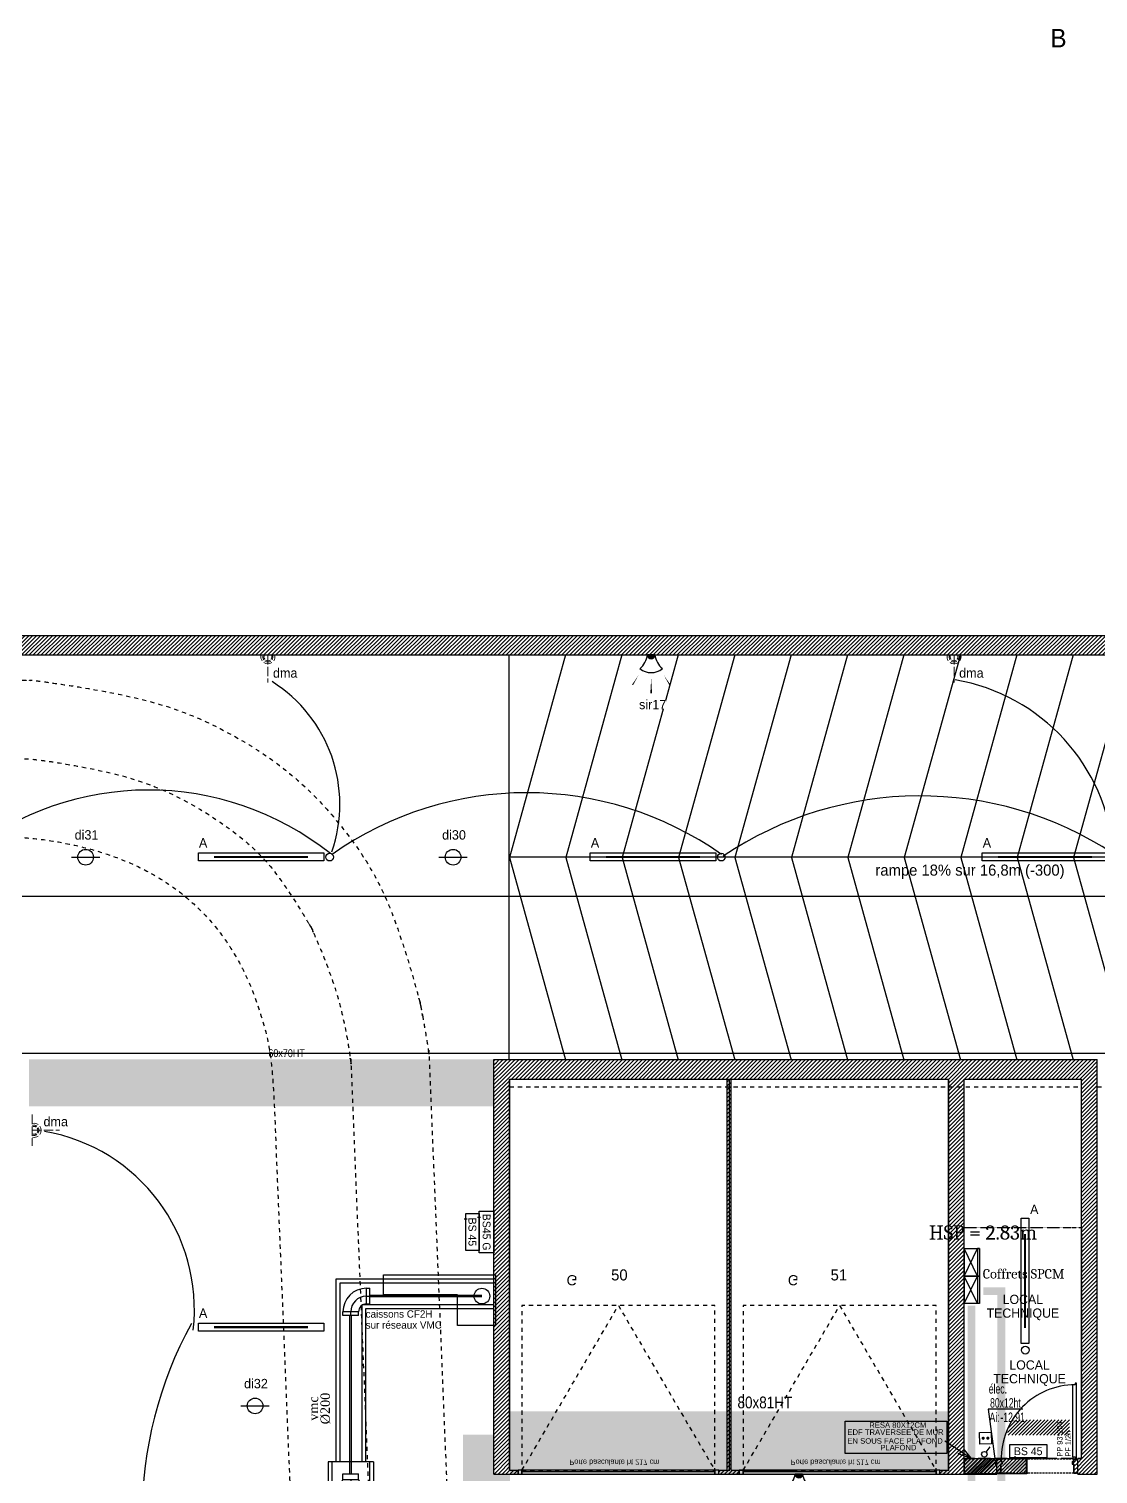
# Model space of a CAD drawing. Header units: centimetres. Extents: x 2811 to 13089, y 820 to 6224.
# Drawn here: x 8447 to 9811, y 4380 to 6224 of the extents above; entities that cross this region are included whole.
import ezdxf
from ezdxf.enums import TextEntityAlignment as Align

# ---------------------------------------------------------------- set-up
doc = ezdxf.new("R2010")
doc.units = ezdxf.units.CM
for name, pattern in [('ACAD_ISO02W100', [15, 12, -3]), ('Style de ligne -1', [0.41664, 0.20828, -0.20836]), ('Style de ligne -11', [0.347222, 0.20828, -0.138942]), ('Style de ligne -13', [0.147638, 0.098425, -0.049213]), ('VW-01', [0.41656, 0.20828, -0.20828])]:
    doc.linetypes.add(name, pattern=pattern)
for name, color, linetype in [('01_poch_BN', 9, 'Continuous'), ('01_resv', 32, 'Continuous'), ('01_texte', 252, 'Continuous'), ('B Faux plafonds', 252, 'Continuous'), ('B GÈnÈral_Hatch', 252, 'Continuous'), ('B Général', 252, 'Continuous'), ('C ANNOTATIONS-prestations', 252, 'Continuous'), ('C ANNOTATIONS-texte', 252, 'Continuous'), ('prlm-GT', 242, 'Continuous'), ('prlm-VMC', 93, 'Continuous')]:
    doc.layers.add(name, color=color, linetype=linetype)
for name, color, linetype, lineweight in [('prlm-ELEC-BT', 1, 'Continuous', 25), ('prlm-ELEC-CFO', 1, 'Continuous', 25), ('prlm-ELEC-SSI', 6, 'Continuous', 30), ('RESERVATION', 5, 'Continuous', 30)]:
    doc.layers.add(name, color=color, linetype=linetype, lineweight=lineweight)
doc.layers.add('prlm-ZEROPLOT', color=254, linetype='Continuous', plot=False)
doc.styles.add('Arial', font='arial.ttf')
doc.styles.add('ARIAL NA', font='ARIALN.TTF')
doc.styles.add('Eurostile', font='Eurosti.TTF')
doc.styles.add('Eurostile (italic)', font='Eurostib.TTF')
doc.styles.add('prlm-elec-cfo', font='comic.ttf', dxfattribs={"height": 12})
doc.styles.add('prlm-elec-ssi', font='comic.ttf', dxfattribs={"height": 12})
doc.styles.add('prlm-mod', font='cambriaz.ttf', dxfattribs={"height": 18})
doc.styles.add('prlm-vmc', font='pala.ttf', dxfattribs={"height": 14})
pattern_1 = [(45, (0, 0), (2.4253472, -2.6458333), [])]

# ---------------------------------------------------------------- blocks, each defined once
blk = doc.blocks.new('Parking Spaces (2D)')
at = {"layer": 'B Général', "linetype": 'Continuous'}
for p, q in [((0, 0), (0, 500)), ((280, 0), (280, 500)), ((280, 0), (280, 500)), ((560, 0), (560, 500)), ((0, 0), (280, 0)), ((280, 0), (560, 0))]:
    blk.add_line(p, q, dxfattribs=at)
at = {"layer": 'B Général', "extrusion": (0, 0, -1), "char_height": 14.12, "attachment_point": 5, "text_direction": (1, 0, 0), "line_spacing_factor": 0.894142, "style": 'Eurostile'}
for s, insert in [('50', (140, 250)), ('51', (420, 250))]:
    blk.add_mtext(s, dxfattribs=dict(at, insert=insert))
blk = doc.blocks.new('Porte basculante ht200cm')
at = {"layer": 'B Général', "linetype": 'Style de ligne -1', "ltscale": 25.4}
for p, q in [((-123, -2.5), (0, -212.5)), ((0, -212.5), (123, -2.5))]:
    blk.add_line(p, q, dxfattribs=at)
at = {"layer": 'B Général', "linetype": 'Continuous', "flags": 128}
for points in [[(-128, 2.5), (128, 2.5), (128, -2.5), (-128, -2.5)], [(-123, 2.5), (123, 2.5), (123, -0.5), (-123, -0.5)]]:
    blk.add_lwpolyline(points, close=True, dxfattribs=at)
at = {"layer": 'B Général', "flags": 128}
for points in [[(-128, 2.5), (-123, 2.5), (-123, -2.5), (-128, -2.5)], [(123, 2.5), (128, 2.5), (128, -2.5), (123, -2.5)]]:
    blk.add_lwpolyline(points, close=True, dxfattribs=at)
at = {"layer": 'B Général', "linetype": 'Style de ligne -1', "ltscale": 25.4, "flags": 128}
blk.add_lwpolyline([(-123, -2.5), (123, -2.5), (123, -212.5), (-123, -212.5)], close=True, dxfattribs=at)
at = {"layer": 'B Général', "insert": (-66, -238.4), "char_height": 12.9, "attachment_point": 1, "line_spacing_factor": 0.894142, "style": 'Eurostile'}
blk.add_mtext('G', dxfattribs=at)
at = {"layer": 'C ANNOTATIONS-prestations', "insert": (-62.6, -9), "char_height": 7.059, "attachment_point": 1, "line_spacing_factor": 0.894142, "style": 'Eurostile'}
blk.add_mtext('Porte basculante ht 217 cm', dxfattribs=at)
blk = doc.blocks.new('Groupe-18-1')
at = {"layer": 'B Général', "linetype": 'Continuous'}
for p, q in [((9060.2, 4909.4), (9060.2, 5424.9)), ((10730.5, 4909.4), (10750.3, 5426.3))]:
    blk.add_line(p, q, dxfattribs=at)
at = {"layer": 'B Général', "linetype": 'Continuous', "flags": 128}
for points in [[(9132, 5425.4), (9060.3, 5167.2), (9132, 4908.9)], [(9203.8, 5425.4), (9132.2, 5167.2), (9203.8, 4908.9)], [(9275.8, 5425.4), (9204.2, 5167.2), (9275.8, 4908.9)], [(9347.8, 5425.4), (9276.2, 5167.2), (9347.8, 4908.9)], [(9419.8, 5425.4), (9348.2, 5167.2), (9419.8, 4908.9)], [(9491.8, 5425.4), (9420.2, 5167.2), (9491.8, 4908.9)], [(9563.8, 5425.4), (9492.2, 5167.2), (9563.8, 4908.9)], [(9635.8, 5425.4), (9564.2, 5167.2), (9635.8, 4908.9)], [(9707.8, 5425.4), (9636.2, 5167.2), (9707.8, 4908.9)], [(9779.8, 5425.4), (9708.2, 5167.2), (9779.8, 4908.9)], [(9851.8, 5425.4), (9780.2, 5167.2), (9851.8, 4908.9)], [(9923.8, 5425.4), (9852.2, 5167.2), (9923.8, 4908.9)], [(9995.8, 5425.4), (9924.2, 5167.2), (9995.8, 4908.9)], [(10067.8, 5425.4), (9996.2, 5167.2), (10067.8, 4908.9)], [(10139.8, 5425.4), (10068.2, 5167.2), (10139.8, 4908.9)], [(10211.8, 5425.4), (10140.2, 5167.2), (10211.8, 4908.9)], [(10283.8, 5425.4), (10212.1, 5167.2), (10283.8, 4908.9)], [(10355.8, 5425.4), (10284.1, 5167.2), (10355.8, 4908.9)], [(10427.8, 5425.4), (10356.1, 5167.2), (10427.8, 4908.9)], [(10499.8, 5425.4), (10428.1, 5167.2), (10499.8, 4908.9)], [(10571.8, 5425.4), (10500.1, 5167.2), (10571.8, 4908.9)], [(10643.8, 5425.4), (10572.1, 5167.2), (10643.8, 4908.9)], [(10715.8, 5425.4), (10644.1, 5167.2), (10715.8, 4908.9)]]:
    blk.add_lwpolyline(points, dxfattribs=at)
blk = doc.blocks.new('Groupe-27-1')
at = {"layer": 'B GÈnÈral_Hatch', "linetype": 'Continuous'}
blk.add_hatch(color=250, dxfattribs=at).paths.add_polyline_path([(8889.6, 4175.6), (8888.5, 4170.5), (8886.9, 4175.5)])
at = {"layer": 'B Général', "flags": 128}
blk.add_lwpolyline([(8889.6, 4175.6), (8888.5, 4170.5), (8886.9, 4175.5)], close=True, dxfattribs=at)
at = {"layer": 'B Général', "linetype": 'VW-01', "ltscale": 25.4}
for points, knots in [([(8274.7, 5386.3), (8356.5, 5389.9), (8438.4, 5393.4), (8444.5, 5393), (8450.7, 5392.5), (8894.8, 5356.7), (8956.4, 4924.5), (8957.1, 4919.5), (8957.8, 4914.6), (8973.1, 4544.6), (8988.4, 4174.6)], [0, 0, 0, 1, 1, 2, 2, 3, 3, 4, 4, 5, 5, 5]), ([(8279, 5286.4), (8357.8, 5289.9), (8436.5, 5293.3), (8439.6, 5293), (8442.7, 5292.8), (8807.1, 5263.4), (8857.4, 4910.4), (8857.7, 4907.9), (8858.1, 4905.4), (8873.3, 4538), (8888.5, 4170.5)], [0, 0, 0, 1, 1, 2, 2, 3, 3, 4, 4, 5, 5, 5]), ([(8283.3, 5186.5), (8359, 5189.8), (8434.7, 5193.1), (8719.4, 5170.2), (8758.4, 4896.3), (8773.5, 4531.3), (8788.5, 4166.4)], [0, 0, 0, 1, 1, 2, 2, 3, 3, 3])]:
    blk.add_open_spline(points, degree=2, knots=knots, dxfattribs=at)
blk = doc.blocks.new('PP 93_204 PF1_2h mur20')
at = {"layer": 'B GÈnÈral_Hatch', "linetype": 'Continuous'}
h = blk.add_hatch(dxfattribs=at)
h.set_pattern_fill('50_BETON', color=256, style=0, pattern_type=2)
h.set_pattern_definition(pattern_1)
edge = h.paths.add_edge_path()
edge.add_line((-51.6, -9), (-50.9, -8.4))
edge.add_line((-50.9, -8.4), (-50.9, -8.4))
edge.add_arc((-50.8, -8.5), 0.2, 48.9909, 131.0091, ccw=False)
edge.add_line((-50.7, -8.4), (-50.7, -8.4))
edge.add_line((-50.7, -8.4), (-50.1, -8.9))
edge.add_line((-50.1, -8.9), (-50.1, -8.9))
edge.add_arc((-50.1, -8.8), 0.05, 228.9909, 270)
edge.add_line((-50.1, -8.9), (-50.1, -8.9))
edge.add_line((-50.1, -8.9), (-46.7, -8.9))
edge.add_line((-46.7, -8.9), (-46.7, -8.9))
edge.add_arc((-46.7, -8.8), 0.0435, 270, 360)
edge.add_line((-46.7, -8.8), (-46.7, 2.7))
edge.add_arc((-46.5, 2.7), 0.174, 90, 180, ccw=False)
edge.add_line((-46.5, 2.9), (-46.5, 2.9))
edge.add_line((-46.5, 2.9), (-44.9, 2.9))
edge.add_line((-44.9, 2.9), (-44.9, 2.9))
edge.add_arc((-44.9, 2.9), 0.0435, 270, 360)
edge.add_line((-44.9, 2.9), (-44.9, 6))
edge.add_arc((-44.9, 6), 0.0435, 0, 90)
edge.add_line((-44.9, 6), (-44.9, 6))
edge.add_line((-44.9, 6), (-46.5, 6))
edge.add_line((-46.5, 6), (-46.5, 6))
edge.add_arc((-46.5, 6.2), 0.174, 180, 270, ccw=False)
edge.add_line((-46.7, 6.2), (-46.7, 8.8))
edge.add_arc((-46.7, 8.8), 0.0435, 0, 90)
edge.add_line((-46.7, 8.9), (-46.7, 8.9))
edge.add_line((-46.7, 8.9), (-50.1, 8.9))
edge.add_line((-50.1, 8.9), (-50.1, 8.9))
edge.add_arc((-50.1, 8.8), 0.05, 90, 131.0091)
edge.add_line((-50.1, 8.9), (-50.1, 8.9))
edge.add_line((-50.1, 8.9), (-50.7, 8.4))
edge.add_line((-50.7, 8.4), (-50.7, 8.4))
edge.add_arc((-50.8, 8.5), 0.2, 233.0967, 311.0091, ccw=False)
edge.add_line((-50.9, 8.4), (-50.9, 8.4))
edge.add_line((-50.9, 8.4), (-51.4, 8.8))
edge.add_line((-51.4, 8.8), (-51.4, 8.8))
edge.add_line((-51.4, 8.8), (-51.6, 9))
edge.add_line((-51.6, 9), (-51.6, -9))
h = blk.add_hatch(dxfattribs=at)
h.set_pattern_fill('50_BETON', color=256, style=0, pattern_type=2)
h.set_pattern_definition(pattern_1)
edge = h.paths.add_edge_path()
edge.add_line((51.6, -9), (50.9, -8.4))
edge.add_line((50.9, -8.4), (50.9, -8.4))
edge.add_arc((50.8, -8.5), 0.2, 48.9909, 131.0091)
edge.add_line((50.7, -8.4), (50.7, -8.4))
edge.add_line((50.7, -8.4), (50.1, -8.9))
edge.add_line((50.1, -8.9), (50.1, -8.9))
edge.add_arc((50.1, -8.8), 0.05, 270, 311.0091, ccw=False)
edge.add_line((50.1, -8.9), (50.1, -8.9))
edge.add_line((50.1, -8.9), (46.7, -8.9))
edge.add_line((46.7, -8.9), (46.7, -8.9))
edge.add_arc((46.7, -8.8), 0.0435, 180, 270, ccw=False)
edge.add_line((46.7, -8.8), (46.7, 2.7))
edge.add_arc((46.5, 2.7), 0.174, 0, 90)
edge.add_line((46.5, 2.9), (46.5, 2.9))
edge.add_line((46.5, 2.9), (44.9, 2.9))
edge.add_line((44.9, 2.9), (44.9, 2.9))
edge.add_arc((44.9, 2.9), 0.0435, 180, 270, ccw=False)
edge.add_line((44.9, 2.9), (44.9, 6))
edge.add_arc((44.9, 6), 0.0435, 90, 180, ccw=False)
edge.add_line((44.9, 6), (44.9, 6))
edge.add_line((44.9, 6), (46.5, 6))
edge.add_line((46.5, 6), (46.5, 6))
edge.add_arc((46.5, 6.2), 0.174, 270, 360)
edge.add_line((46.7, 6.2), (46.7, 8.8))
edge.add_arc((46.7, 8.8), 0.0435, 90, 180, ccw=False)
edge.add_line((46.7, 8.9), (46.7, 8.9))
edge.add_line((46.7, 8.9), (50.1, 8.9))
edge.add_line((50.1, 8.9), (50.1, 8.9))
edge.add_arc((50.1, 8.8), 0.05, 48.9909, 90, ccw=False)
edge.add_line((50.1, 8.9), (50.1, 8.9))
edge.add_line((50.1, 8.9), (50.7, 8.4))
edge.add_line((50.7, 8.4), (50.7, 8.4))
edge.add_arc((50.8, 8.5), 0.2, 228.9909, 306.9033)
edge.add_line((50.9, 8.4), (50.9, 8.4))
edge.add_line((50.9, 8.4), (51.4, 8.8))
edge.add_line((51.4, 8.8), (51.4, 8.8))
edge.add_line((51.4, 8.8), (51.6, 9))
edge.add_line((51.6, 9), (51.6, -9))
at = {"layer": 'B Général', "linetype": 'Style de ligne -13', "ltscale": 25.4}
for p, q in [((46.7, 9), (-46.7, 9)), ((46.7, -9), (-46.7, -9))]:
    blk.add_line(p, q, dxfattribs=at)
at = {"layer": 'B Général', "linetype": 'Continuous', "flags": 128}
for points in [[(45, 12), (48.5, 12), (48.5, 10), (50, 10), (50, 106), (48.5, 106), (48.5, 104), (45, 104)], [(0, -20.5), (-14, -41.9), (14, -41.9)]]:
    blk.add_lwpolyline(points, close=True, dxfattribs=at)
for points in [[(-46.5, 8.8), (-46.5, 6.2, 0.414214), (-46.5, 6.1), (-46.5, 6.1), (-44.9, 6.1), (-44.9, 6.1, -0.414214), (-44.7, 6), (-44.7, 2.9, -0.414214), (-44.9, 2.7), (-44.9, 2.7), (-46.5, 2.7), (-46.5, 2.7, 0.414214), (-46.5, 2.7), (-46.5, -8.8, -0.414214), (-46.7, -9), (-46.7, -9), (-50.1, -9), (-50.1, -9, -0.18087), (-50.2, -9), (-50.2, -8.9), (-50.8, -8.5), (-50.8, -8.5, 0.373975), (-50.8, -8.5), (-50.8, -8.5), (-51.5, -9), (-51.6, -9), (-50.9, -8.4), (-50.9, -8.4, -0.373975), (-50.7, -8.4), (-50.7, -8.4), (-50.1, -8.9), (-50.1, -8.9, 0.18087), (-50.1, -8.9), (-50.1, -8.9), (-46.7, -8.9), (-46.7, -8.9, 0.414214), (-46.7, -8.8), (-46.7, 2.7, -0.414214), (-46.5, 2.9), (-46.5, 2.9), (-44.9, 2.9), (-44.9, 2.9, 0.414214), (-44.9, 2.9), (-44.9, 6, 0.414214), (-44.9, 6), (-44.9, 6), (-46.5, 6), (-46.5, 6, -0.414214), (-46.7, 6.2), (-46.7, 8.8, 0.414214), (-46.7, 8.9), (-46.7, 8.9), (-50.1, 8.9), (-50.1, 8.9, 0.18087), (-50.1, 8.9), (-50.1, 8.9), (-50.7, 8.4), (-50.7, 8.4, -0.353689), (-50.9, 8.4), (-50.9, 8.4), (-51.4, 8.8), (-51.4, 8.8), (-51.6, 9), (-51.5, 9), (-50.9, 8.5, 0.385556), (-50.8, 8.5), (-50.8, 8.5), (-50.2, 8.9), (-50.2, 9, -0.18087), (-50.1, 9), (-50.1, 9), (-46.7, 9), (-46.7, 9, -0.414214)], [(46.5, 8.8), (46.5, 6.2, -0.414214), (46.5, 6.1), (46.5, 6.1), (44.9, 6.1), (44.9, 6.1, 0.414214), (44.7, 6), (44.7, 2.9, 0.414214), (44.9, 2.7), (44.9, 2.7), (46.5, 2.7), (46.5, 2.7, -0.414214), (46.5, 2.7), (46.5, -8.8, 0.414214), (46.7, -9), (46.7, -9), (50.1, -9), (50.1, -9, 0.18087), (50.2, -9), (50.2, -8.9), (50.8, -8.5), (50.8, -8.5, -0.373975), (50.8, -8.5), (50.8, -8.5), (51.5, -9), (51.6, -9), (50.9, -8.4), (50.9, -8.4, 0.373975), (50.7, -8.4), (50.7, -8.4), (50.1, -8.9), (50.1, -8.9, -0.18087), (50.1, -8.9), (50.1, -8.9), (46.7, -8.9), (46.7, -8.9, -0.414214), (46.7, -8.8), (46.7, 2.7, 0.414214), (46.5, 2.9), (46.5, 2.9), (44.9, 2.9), (44.9, 2.9, -0.414214), (44.9, 2.9), (44.9, 6, -0.414214), (44.9, 6), (44.9, 6), (46.5, 6), (46.5, 6, 0.414214), (46.7, 6.2), (46.7, 8.8, -0.414214), (46.7, 8.9), (46.7, 8.9), (50.1, 8.9), (50.1, 8.9, -0.18087), (50.1, 8.9), (50.1, 8.9), (50.7, 8.4), (50.7, 8.4, 0.353689), (50.9, 8.4), (50.9, 8.4), (51.4, 8.8), (51.4, 8.8), (51.6, 9), (51.5, 9), (50.9, 8.5, -0.385556), (50.8, 8.5), (50.8, 8.5), (50.2, 8.9), (50.2, 9, 0.18087), (50.1, 9), (50.1, 9), (46.7, 9), (46.7, 9, 0.414214)]]:
    blk.add_lwpolyline(points, format="xyb", close=True, dxfattribs=at)
at = {"layer": 'B Général', "linetype": 'Continuous'}
blk.add_circle((48.5, 9.5), 0.5, dxfattribs=at)
blk.add_arc((48.5, 9.5), 94.5, 90, 181.2323, dxfattribs=at)
at = {"layer": 'C ANNOTATIONS-prestations', "insert": (25.2, 12.2), "char_height": 7.06, "attachment_point": 1, "rotation": 90, "line_spacing_factor": 0.894142, "style": 'Eurostile'}
blk.add_mtext('PP 93*204\\PPF 1/2h\\P', dxfattribs=at)
blk = doc.blocks.new('xi.c200-90')
at = {"layer": 'prlm-VMC'}
for p, q in [((20, 34.5), (24.5, 34.5)), ((20, 14.5), (20, 34.5)), ((20, 24.5), (24.5, 24.5)), ((24.5, 14.5), (24.5, 34.5)), ((-10, 0), (-10, 4.5)), ((10, 4.5), (-10, 4.5)), ((10, 0), (-10, 0)), ((0, 0), (0, 4.5)), ((10, 0), (10, 4.5)), ((20, 14.5), (24.5, 14.5))]:
    blk.add_line(p, q, dxfattribs=at)
for radius in [30, 20, 10]:
    blk.add_arc((20, 4.5), radius, 90, 180, dxfattribs=at)
blk = doc.blocks.new('A$C066A6032')
at = {"layer": 'prlm-VMC'}
for points in [[(-32, 20.5), (-32, -20.5), (-39, -20.5), (-39, 20.5), (-32, 20.5)], [(-32, 20.5), (-7, 10)], [(-7, 0), (-32, 0)], [(-7, 10), (0, 10), (0, -10), (0, -10)], [(-7, 10), (-7, -10), (0, -10)], [(-7, -10), (-32, -20.5)]]:
    blk.add_lwpolyline(points, dxfattribs=at)
blk = doc.blocks.new('xi.vmcd200')
at = {"layer": 'prlm-VMC', "color": 0, "linetype": 'ByBlock', "lineweight": -2, "insert": (0, 0), "char_height": 12, "width": 39.387, "attachment_point": 2, "line_spacing_factor": 0.75, "style": 'prlm-vmc', "bg_fill": 3, "box_fill_scale": 1.1, "bg_fill_color": 256, "bg_fill_transparency": 0}
blk.add_mtext('vmc\\P%%C200', dxfattribs=at)
blk = doc.blocks.new('xi.lumA')
at = {"layer": 'prlm-ELEC-CFO', "color": 0, "linetype": 'ByBlock', "lineweight": -2, "ltscale": 50}
blk.add_lwpolyline([(-80, -5), (-80, 5), (80, 5), (80, -5)], close=True, dxfattribs=at)
at = {"layer": 'prlm-ELEC-CFO', "color": 0, "linetype": 'ByBlock', "lineweight": 5, "ltscale": 50, "const_width": 2.6}
blk.add_lwpolyline([(-60, 0), (60, 0), (60, 0)], dxfattribs=at)
blk = doc.blocks.new('xi.dma')
at = {"layer": 'prlm-ELEC-CFO', "color": 0, "linetype": 'ACAD_ISO02W100', "lineweight": 5, "flags": 128}
for points in [[(0, 0), (0, 35)], [(-20, 0), (20, 0)]]:
    blk.add_lwpolyline(points, dxfattribs=at)
at = {"layer": 'prlm-ELEC-CFO', "color": 0, "linetype": 'ByBlock', "lineweight": 5}
for radius, start, end in [(9, 145, 191.803), (6.5, 145, 199.0387), (9, 55, 125), (5, 145, 207.3745), (6.5, 55, 125), (5, 55, 125), (5, 332.6255, 35), (6.5, 340.9613, 35), (9, 348.197, 35)]:
    blk.add_arc((0, 2.4), radius, start, end, dxfattribs=at)
blk = doc.blocks.new('xi.bs45')
at = {"layer": 'prlm-ELEC-SSI', "color": 0, "linetype": 'ByBlock', "lineweight": -2}
blk.add_lwpolyline([(-23.5, 17), (23.5, 17), (23.5, 0), (-23.5, 0)], close=True, dxfattribs=at)
at = {"layer": 'prlm-ZEROPLOT', "color": 254, "linetype": 'ByBlock', "lineweight": -2}
blk.add_lwpolyline([(-17, -2), (-17, 2)], dxfattribs=at)
at = {"layer": 'prlm-ELEC-SSI', "color": 0, "linetype": 'ByBlock', "lineweight": -2, "insert": (-0.2, 8.4), "char_height": 10, "width": 43.769, "attachment_point": 5, "style": 'prlm-elec-cfo', "bg_fill": 3, "box_fill_scale": 1, "bg_fill_color": 256, "bg_fill_transparency": 0}
blk.add_mtext('BS 45', dxfattribs=at)
blk = doc.blocks.new('xi.bs45g')
at = {"layer": 'prlm-ELEC-SSI', "color": 0, "linetype": 'ByBlock', "lineweight": -2}
blk.add_lwpolyline([(-26.5, 19), (26.5, 19), (26.5, 0), (-26.5, 0)], close=True, dxfattribs=at)
at = {"layer": 'prlm-ZEROPLOT', "color": 254, "linetype": 'ByBlock', "lineweight": -2}
blk.add_lwpolyline([(-19, -2), (-19, 2)], dxfattribs=at)
at = {"layer": 'prlm-ELEC-SSI', "color": 0, "linetype": 'ByBlock', "lineweight": -2, "insert": (0.1, 9.5), "char_height": 10, "width": 49.661, "attachment_point": 5, "style": 'prlm-elec-cfo', "bg_fill": 3, "box_fill_scale": 1, "bg_fill_color": 256, "bg_fill_transparency": 0}
blk.add_mtext('BS45 G', dxfattribs=at)
blk = doc.blocks.new('xi.sir')
at = {"layer": 'prlm-ELEC-SSI'}
blk.add_hatch(color=0, dxfattribs=at).paths.add_polyline_path([(-4.8, 0), (4.8, 0, 1)])
at = {"layer": 'prlm-ELEC-SSI', "color": 0, "flags": 128}
for points in [[(-15.9, 25.5, 0, 1.5, 0), (-23.8, 38.2, 0, 0, 0)], [(0, 30, 0, 2.25, 0), (0, 48.8, 0, 0, 0)], [(15.9, 25.5, 0, 1.5, 0), (23.8, 38.2, 0, 0, 0)]]:
    blk.add_lwpolyline(points, format="xyseb", dxfattribs=at)
blk.add_lwpolyline([(-4.8, 0), (4.8, 0)], dxfattribs=at)
at = {"layer": 'prlm-ELEC-SSI', "color": 0}
for centre, radius, start, end in [((0, 0), 22.5, 50.6187, 129.3813), ((-33, -4.1), 28.5, 8.2221, 48.8754), ((0, 0), 4.81, 0, 180), ((33, -4.1), 28.5, 131.1246, 171.7779)]:
    blk.add_arc(centre, radius, start, end, dxfattribs=at)
blk = doc.blocks.new('xi.DI')
at = {"layer": 'prlm-ELEC-SSI', "color": 0, "linetype": 'ByBlock', "lineweight": -2, "flags": 128}
blk.add_lwpolyline([(-18, 0), (18, 0)], dxfattribs=at)
at = {"layer": 'prlm-ELEC-SSI', "color": 0, "linetype": 'ByBlock', "lineweight": -2}
blk.add_circle((0, 0), 10, dxfattribs=at)
blk = doc.blocks.new('xi.SA')
at = {"layer": 'prlm-ELEC-CFO', "color": 0}
blk.add_lwpolyline([(0.2, -1.3), (5.5, 5.3)], dxfattribs=at)
blk.add_circle((-2, -4), 3.5, dxfattribs=at)
blk = doc.blocks.new('xi.pc-sail')
at = {"layer": 'prlm-ELEC-CFO', "color": 0, "linetype": 'ByBlock', "lineweight": -2, "flags": 128}
blk.add_lwpolyline([(-7.5, 15), (7.5, 15), (7.5, 0), (-7.5, 0)], close=True, dxfattribs=at)
at = {"layer": 'prlm-ELEC-CFO', "color": 0, "linetype": 'ByBlock', "lineweight": 5, "const_width": 2}
for points in [[(-4, 7.5, 1), (-2, 7.5, 1)], [(2, 7.5, 1), (4, 7.5, 1)]]:
    blk.add_lwpolyline(points, format="xyb", close=True, dxfattribs=at)

msp = doc.modelspace()

# ---------------------------------------------------------------- hatches: boundary and pattern name
at = {"layer": '01_poch_BN'}
h = msp.add_hatch(color=256, dxfattribs=at)
h.dxf.hatch_style = 1
h.paths.add_polyline_path([(9041.31, 4909.635), (8447.31, 4909.635), (8447.31, 4849.635), (9041.31, 4849.635)])
h = msp.add_hatch(color=256, dxfattribs=at)
h.dxf.hatch_style = 1
h.paths.add_polyline_path([(9620.829, 4460.635), (9061.31, 4460.635), (9061.31, 4380.635), (9620.829, 4380.635)])
h = msp.add_hatch(color=256, dxfattribs=at)
h.dxf.hatch_style = 1
h.paths.add_polyline_path([(9061.31, 4380.635), (9041.31, 4380.635), (9041.31, 4430.635), (9001.31, 4430.635), (9001.31, 3779.682), (9061.31, 3779.682)])
at = {"layer": 'B GÈnÈral_Hatch', "linetype": 'Continuous'}
h = msp.add_hatch(dxfattribs=at)
h.set_pattern_fill('50_BETON', color=256, style=0, pattern_type=2)
h.set_pattern_definition(pattern_1)
h.paths.add_polyline_path([(6726.485, 5450.389), (6726.485, 5425.389), (10778, 5425.389), (10778, 5450.389)])
h = msp.add_hatch(dxfattribs=at)
h.set_pattern_fill('50_BETON', color=256, style=0, pattern_type=2)
h.set_pattern_definition(pattern_1)
h.paths.add_polyline_path([(9060.694, 4884.389), (9040.694, 4909.389), (9040.694, 4380.389), (9060.694, 4385.389)])
h = msp.add_hatch(dxfattribs=at)
h.set_pattern_fill('50_BETON', color=256, style=0, pattern_type=2)
h.set_pattern_definition(pattern_1)
h.paths.add_polyline_path([(9790.485, 4884.389), (9810.485, 4909.389), (9040.694, 4909.389), (9060.694, 4884.389)])
h = msp.add_hatch(dxfattribs=at)
h.set_pattern_fill('50_BETON', color=256, style=0, pattern_type=2)
h.set_pattern_definition(pattern_1)
h.paths.add_polyline_path([(9810.485, 4909.389), (9790.485, 4884.389), (9790.485, 4400.389), (9810.485, 4380.389)])
h = msp.add_hatch(dxfattribs=at)
h.set_pattern_fill('50_BETON', color=256, style=0, pattern_type=2)
h.set_pattern_definition(pattern_1)
h.paths.add_polyline_path([(9343.194, 4884.389), (9338.194, 4884.389), (9338.194, 4385.389), (9343.194, 4385.389)])
h = msp.add_hatch(dxfattribs=at)
h.set_pattern_fill('50_BETON', color=256, style=0, pattern_type=2)
h.set_pattern_definition(pattern_1)
h.paths.add_polyline_path([(9640.484, 4884.389), (9620.484, 4884.389), (9620.484, 4380.389), (9640.484, 4400.389)])
h = msp.add_hatch(dxfattribs=at)
h.set_pattern_fill('50_BETON', color=256, style=0, pattern_type=2)
h.set_pattern_definition(pattern_1)
h.paths.add_polyline_path([(9682.285, 4400.389), (9640.484, 4400.389), (9620.484, 4380.389), (9682.285, 4380.389)])
h = msp.add_hatch(dxfattribs=at)
h.set_pattern_fill('50_BETON', color=256, style=0, pattern_type=2)
h.set_pattern_definition(pattern_1)
h.paths.add_polyline_path([(9810.485, 4380.389), (9790.485, 4400.389), (9785.485, 4400.389), (9785.485, 4380.389)])
h = msp.add_hatch(dxfattribs=at)
h.set_pattern_fill('50_BETON', color=256, style=0, pattern_type=2)
h.set_pattern_definition(pattern_1)
h.paths.add_polyline_path([(9071.444, 4385.389), (9060.694, 4385.389), (9040.694, 4380.389), (9071.444, 4380.389)])
h = msp.add_hatch(dxfattribs=at)
h.set_pattern_fill('50_BETON', color=256, style=0, pattern_type=2)
h.set_pattern_definition(pattern_1)
h.paths.add_polyline_path([(9327.444, 4385.389), (9327.444, 4380.389), (9353.734, 4380.389), (9353.734, 4385.389)])
h = msp.add_hatch(dxfattribs=at)
h.set_pattern_fill('50_BETON', color=256, style=0, pattern_type=2)
h.set_pattern_definition(pattern_1)
h.paths.add_polyline_path([(9620.484, 4380.389), (9620.484, 4385.389), (9609.734, 4385.389), (9609.734, 4380.389)])
at = {"layer": 'RESERVATION', "lineweight": 25}
h = msp.add_hatch(dxfattribs=at)
h.set_pattern_fill('ANSI31', color=256)
h.paths.add_polyline_path([(9701.978, 4449.538, 0.03554645), (9695.756, 4437.648), (9695.756, 4429.916), (9775.043, 4429.916), (9775.043, 4449.538)])

# ---------------------------------------------------------------- linework, layer by layer
at = {"layer": '01_texte'}
for p, q in [((9715.531, 4463.159), (9671.247, 4463.159)), ((9671.247, 4463.159), (9680.829, 4390.635))]:
    msp.add_line(p, q, dxfattribs=at)
at = {"layer": 'B Faux plafonds', "linetype": 'VW-01', "ltscale": 25.4, "flags": 128}
msp.add_lwpolyline([(9640.484, 4695), (9790.484, 4695), (9790.484, 4400.389), (9640.484, 4400.389)], close=True, dxfattribs=at)
at = {"layer": 'B Faux plafonds', "linetype": 'VW-01', "flags": 128}
msp.add_lwpolyline([(9640.484, 4695), (9790.484, 4695), (9790.484, 4400.389), (9640.484, 4400.389)], close=True, dxfattribs=at)
at = {"layer": 'B Général', "linetype": 'Continuous', "lineweight": 18}
for p, q in [((6726.485, 5450.389), (10778, 5450.389)), ((6726.485, 5425.389), (10778, 5425.389)), ((9040.694, 4380.389), (9040.694, 4909.389)), ((9040.694, 4909.389), (9810.485, 4909.389)), ((9810.485, 4380.389), (9810.485, 4909.389)), ((9060.694, 4385.389), (9060.694, 4884.389)), ((9060.694, 4884.389), (9338.194, 4884.389)), ((9338.194, 4385.389), (9338.194, 4884.389)), ((9343.194, 4884.389), (9620.484, 4884.389)), ((9343.194, 4385.389), (9343.194, 4884.389)), ((9620.484, 4385.389), (9620.484, 4884.389)), ((9640.484, 4884.389), (9790.485, 4884.389)), ((9640.484, 4400.389), (9640.484, 4884.389)), ((9790.485, 4400.389), (9790.485, 4884.389)), ((9640.484, 4400.389), (9682.285, 4400.389)), ((9785.485, 4400.389), (9790.485, 4400.389)), ((9040.694, 4380.389), (9071.444, 4380.389)), ((9060.694, 4385.389), (9071.444, 4385.389)), ((9327.444, 4385.389), (9338.194, 4385.389)), ((9327.444, 4380.389), (9353.734, 4380.389)), ((9343.194, 4385.389), (9353.734, 4385.389)), ((9609.734, 4385.389), (9620.484, 4385.389)), ((9609.734, 4380.389), (9620.484, 4380.389)), ((9620.484, 4380.389), (9682.285, 4380.389)), ((9785.485, 4380.389), (9810.485, 4380.389))]:
    msp.add_line(p, q, dxfattribs=at)
at = {"layer": 'B Général', "linetype": 'Continuous'}
for p, q in [((6726.485, 5450.389), (10778, 5450.389)), ((6726.485, 5425.389), (10778, 5425.389)), ((10740.355, 5167.389), (9060.557, 5167.389)), ((9040.694, 4380.389), (9040.694, 4909.389)), ((9040.694, 4909.389), (9810.485, 4909.389)), ((9810.485, 4380.389), (9810.485, 4909.389)), ((9060.694, 4385.389), (9060.694, 4884.389)), ((9060.694, 4884.389), (9338.194, 4884.389)), ((9338.194, 4385.389), (9338.194, 4884.389)), ((9343.194, 4884.389), (9620.484, 4884.389)), ((9343.194, 4385.389), (9343.194, 4884.389)), ((9620.484, 4385.389), (9620.484, 4884.389)), ((9640.484, 4884.389), (9790.485, 4884.389)), ((9640.484, 4400.389), (9640.484, 4884.389)), ((9790.485, 4400.389), (9790.485, 4884.389)), ((9040.694, 4629.112), (8838.948, 4629.112)), ((8838.948, 4629.112), (8838.948, 4395.958)), ((9040.694, 4624.112), (9040.694, 4629.112)), ((9040.694, 4624.112), (8843.948, 4624.112)), ((8843.948, 4624.112), (8843.948, 4395.958)), ((9040.694, 4596.112), (9040.694, 4624.112)), ((9040.694, 4596.112), (8871.948, 4596.112)), ((8871.948, 4596.112), (8871.948, 4395.958)), ((9040.694, 4591.112), (8876.948, 4591.112)), ((8876.948, 4591.112), (8876.948, 4395.958)), ((9040.694, 4591.112), (9040.694, 4596.112)), ((8833.948, 4395.958), (8828.948, 4395.958)), ((8828.948, 4395.958), (8828.948, 4012.91)), ((8881.948, 4395.958), (8833.948, 4395.958)), ((8833.948, 4395.958), (8833.948, 4012.91)), ((8843.948, 4395.958), (8838.948, 4395.958)), ((8871.948, 4395.958), (8843.948, 4395.958)), ((8876.948, 4395.958), (8871.948, 4395.958)), ((8886.948, 4395.958), (8881.948, 4395.958)), ((8881.948, 4395.958), (8881.948, 4012.91)), ((8886.948, 4395.958), (8886.948, 4012.91)), ((9640.484, 4400.389), (9682.285, 4400.389)), ((9682.285, 4380.389), (9682.285, 4400.389)), ((9785.485, 4400.389), (9790.485, 4400.389)), ((9785.485, 4380.389), (9785.485, 4400.389)), ((9040.694, 4380.389), (9071.444, 4380.389)), ((9060.694, 4385.389), (9071.444, 4385.389)), ((9071.444, 4380.389), (9071.444, 4385.389)), ((9327.444, 4385.389), (9338.194, 4385.389)), ((9327.444, 4380.389), (9327.444, 4385.389)), ((9327.444, 4380.389), (9353.734, 4380.389)), ((9343.194, 4385.389), (9425.089, 4385.389)), ((9353.734, 4380.389), (9353.734, 4385.389)), ((9425.089, 4385.389), (9353.734, 4385.389)), ((9609.734, 4385.389), (9620.484, 4385.389)), ((9609.734, 4380.389), (9609.734, 4385.389)), ((9609.734, 4380.389), (9620.484, 4380.389)), ((9620.484, 4380.389), (9682.285, 4380.389)), ((9785.485, 4380.389), (9810.485, 4380.389))]:
    msp.add_line(p, q, dxfattribs=at)
at = {"layer": 'B Général', "linetype": 'VW-01', "ltscale": 25.4}
for p, q in [((9060.694, 4874.389), (9790.484, 4874.389)), ((9810.484, 4874.389), (10700.484, 4874.389))]:
    msp.add_line(p, q, dxfattribs=at)
at = {"layer": 'prlm-ELEC-BT'}
for points in [[(9660.184, 4668.045), (9660.184, 4633.045), (9640.484, 4633.045), (9640.484, 4668.045), (9660.184, 4668.045), (9657.484, 4668.045), (9657.484, 4633.045), (9640.484, 4668.045), (9640.484, 4633.045), (9657.484, 4668.045)], [(9660.184, 4633.045), (9660.184, 4598.045), (9640.484, 4598.045), (9640.484, 4633.045), (9660.184, 4633.045), (9657.484, 4633.045), (9657.484, 4598.045), (9640.484, 4633.045), (9640.484, 4598.045), (9657.484, 4633.045)]]:
    msp.add_lwpolyline(points, dxfattribs=at)
at = {"layer": 'prlm-ELEC-BT', "linetype": 'Style de ligne -11', "lineweight": -2, "ltscale": 100, "const_width": 10}
msp.add_lwpolyline([(9649.987, 4595.288), (9649.987, 4272.166)], dxfattribs=at)
at = {"layer": 'prlm-ELEC-CFO', "ltscale": 25}
for centre in [(8830.932, 5167.466), (9330.654, 5167.449), (9718.632, 4538.502)]:
    msp.add_circle(centre, 4.907, dxfattribs=at)
at = {"layer": 'prlm-ELEC-CFO', "lineweight": 25}
msp.add_arc((9102.08, 4326.413), 510.554, 151.209463, 208.499434, dxfattribs=at)
at = {"layer": 'prlm-GT'}
msp.add_lwpolyline([(8899.792, 4634.386), (9042.792, 4634.386), (9042.484, 4570.086), (8994.292, 4570.082), (8994.292, 4609.086), (8899.792, 4609.086)], close=True, dxfattribs=at)
at = {"layer": 'prlm-VMC', "ltscale": 25}
for p, q in [((9025.309, 4608.393), (8882.448, 4608.393)), ((9025.309, 4606.393), (8882.448, 4606.393)), ((8856.948, 4380.703), (8856.948, 4582.893)), ((8858.948, 4380.703), (8858.948, 4582.893))]:
    msp.add_line(p, q, dxfattribs=at)
at = {"layer": 'prlm-VMC'}
msp.add_circle((9025.309, 4607.393), 10, dxfattribs=at)
at = {"layer": 'prlm-ZEROPLOT'}
for points in [[(8418.485, 4917.388), (11031.388, 4917.388), (11031.388, 5117.389), (8418.485, 5117.389)], [(8418.485, 4917.388), (10859.388, 4917.388), (10859.389, 3517.39), (9818.485, 3517.39), (9818.485, 2192.491), (8418.485, 2192.491)]]:
    msp.add_lwpolyline(points, close=True, dxfattribs=at)
at = {"layer": 'RESERVATION', "lineweight": 25}
msp.add_lwpolyline([(9488.937, 4447.99), (9618.321, 4447.99), (9618.321, 4406.608), (9488.937, 4406.608)], close=True, dxfattribs=at)
at = {"layer": 'RESERVATION', "lineweight": 30}
msp.add_lwpolyline([(9615.742, 4423.011), (9651.748, 4399.391), (9632.836, 4406.295), (9640.473, 4411.383), (9649.202, 4400.844)], dxfattribs=at)

# ---------------------------------------------------------------- block references
at = {"layer": 'B Général'}
for name in ['Groupe-18-1', 'Groupe-27-1']:
    msp.add_blockref(name, (0, 0), dxfattribs=at)
at = {"layer": 'B Général', "xscale": -1}
for name, p, rotation in [('Parking Spaces (2D)', (9060.694, 4884.389), 180), ('Porte basculante ht200cm', (9199.444, 4382.889), 180.0000000041696), ('Porte basculante ht200cm', (9481.734, 4382.889), 180.0000000041696)]:
    msp.add_blockref(name, p, dxfattribs=dict(at, rotation=rotation))
at = {"layer": 'B Général', "rotation": 4.169053446295406e-09}
msp.add_blockref('PP 93_204 PF1_2h mur20', (9733.885, 4390.389), dxfattribs=at)
at = {"layer": 'prlm-ELEC-CFO'}
for name, p, rotation in [('xi.dma', (8752.242, 5425.389), 180), ('xi.dma', (9627.729, 5425.389), 180), ('xi.dma', (8451.476, 4818.958), 270), ('xi.lumA', (9718.164, 4626.798), 90), ('xi.pc-sail', (9667.976, 4418.649), 1.202612853019782)]:
    msp.add_blockref(name, p, dxfattribs=dict(at, rotation=rotation))
for name, p in [('xi.lumA', (8743.589, 5167.821)), ('xi.lumA', (9243.589, 5167.821)), ('xi.lumA', (9743.589, 5167.821)), ('xi.lumA', (8743.589, 4567.821)), ('xi.SA', (9668.387, 4409.698))]:
    msp.add_blockref(name, p, dxfattribs=at)
at = {"layer": 'prlm-ELEC-SSI', "lineweight": 20, "rotation": 180}
msp.add_blockref('xi.sir', (9241.277, 5425.389), dxfattribs=at)
at = {"layer": 'prlm-ELEC-SSI'}
for name, p, rotation in [('xi.DI', (8519.702, 5167.389), 0.001060557933219683), ('xi.DI', (8988.527, 5167.389), 0.001060557933219683), ('xi.DI', (8735.862, 4467.389), 0.001060557933219683), ('xi.sir', (9429.697, 4380.389), 180)]:
    msp.add_blockref(name, p, dxfattribs=dict(at, rotation=rotation))
at = {"layer": 'prlm-VMC'}
msp.add_blockref('xi.c200-90', (8857.948, 4582.893), dxfattribs=at)
at = {"layer": 'prlm-VMC', "ltscale": 25, "rotation": 90}
msp.add_blockref('A$C066A6032', (8857.948, 4380.703), dxfattribs=at)

# ---------------------------------------------------------------- texts
at = {"layer": '01_texte', "style": 'ARIAL NA'}
for s, height, p in [('60x70HT', 10, (8776.075, 4909.373)), ('80x81HT', 15, (9386.274, 4459.793))]:
    msp.add_text(s, height=height, dxfattribs=at).set_placement(p, align=Align.BOTTOM_CENTER)
at = {"layer": '01_texte', "style": 'ARIAL NA', "width": 0.8}
for s, p in [('élec.', (9683.62, 4479.529)), ('Ai: ', (9680.897, 4443.266))]:
    msp.add_text(s, height=12, dxfattribs=at).set_placement(p, align=Align.BOTTOM_CENTER)
for s, p in [('80x12ht', (9673.659, 4461.609)), ('-12.91', (9686.874, 4443.266))]:
    msp.add_text(s, height=12, dxfattribs=at).set_placement(p, align=Align.BOTTOM_LEFT)
at = {"layer": 'B Général', "insert": (8876.948, 4589.376), "char_height": 9.412, "attachment_point": 1, "line_spacing_factor": 0.894142, "style": 'Eurostile (italic)'}
msp.add_mtext('caissons CF2H\\Psur réseaux VMC ', dxfattribs=at)
at = {"layer": 'C ANNOTATIONS-texte', "insert": (9750.341, 6224.067), "char_height": 23.53, "attachment_point": 1, "line_spacing_factor": 0.894142, "style": 'Eurostile'}
msp.add_mtext('B', dxfattribs=at)
at = {"layer": 'C ANNOTATIONS-texte', "line_spacing_factor": 0.894142, "style": 'Eurostile'}
for s, insert, char_height, width, attachment_point in [('rampe 18% sur 16,8m (-300)', (9527.359, 5157.956), 14.118, 402.25322, 1), ('rampe 18% sur 16,8m (-300)', (9527.359, 5157.956), 14.118, 402.25322, 1), ('LOCAL TECHNIQUE', (9715.531, 4609.2), 11.765, 138.88977, 2), ('LOCAL TECHNIQUE', (9724.054, 4525.467), 11.765, 138.88977, 2)]:
    msp.add_mtext(s, dxfattribs=dict(at, insert=insert, char_height=char_height, width=width, attachment_point=attachment_point))
at = {"layer": 'prlm-ELEC-BT', "insert": (9664.336, 4641.899), "char_height": 12, "width": 549.18122, "attachment_point": 1, "style": 'prlm-mod'}
msp.add_mtext('Coffrets SPCM', dxfattribs=at)
at = {"layer": 'prlm-ZEROPLOT', "insert": (9595.618, 4697.616), "char_height": 18, "attachment_point": 1, "style": 'prlm-mod'}
msp.add_mtext_dynamic_manual_height_columns('HSP = 2.83m', width=153.51053, gutter_width=75, heights=[0], dxfattribs=at)
at = {"layer": 'RESERVATION', "lineweight": 25, "style": 'Arial'}
for s, p in [('RESA 80X12CM', (9519.483, 4439.497)), ('EDF TRAVERSEE DE MUR', (9491.613, 4430.446)), ('EN SOUS FACE PLAFOND', (9491.613, 4419.202)), ('PLAFOND', (9533.614, 4410.705))]:
    msp.add_text(s, height=7, dxfattribs=at).set_placement(p)

# ---------------------------------------------------------------- next in the draw order: block references
at = {"layer": 'prlm-ELEC-SSI', "rotation": 270}
msp.add_blockref('xi.bs45', (9004.694, 4689.156), dxfattribs=at)
at = {"layer": 'prlm-ELEC-SSI'}
msp.add_blockref('xi.bs45', (9722.542, 4401.091), dxfattribs=at)
at = {"layer": 'prlm-VMC', "rotation": 90}
msp.add_blockref('xi.vmcd200', (8804.352, 4464.055), dxfattribs=at)

# ---------------------------------------------------------------- next in the draw order: texts
at = {"layer": 'prlm-ELEC-CFO', "lineweight": 20, "char_height": 12, "attachment_point": 2, "line_spacing_factor": 0.8, "style": 'prlm-elec-cfo', "bg_fill": 3, "box_fill_scale": 0.95, "bg_fill_color": 256, "bg_fill_transparency": 0}
for s, insert in [('dma', (8774.319, 5408.393)), ('dma', (9649.806, 5408.393)), ('A', (8669.607, 5191.675)), ('A', (9169.607, 5191.675)), ('A', (9669.607, 5191.675)), ('dma', (8481.551, 4836.12)), ('A', (9730.041, 4723.997)), ('A', (8669.607, 4591.675))]:
    msp.add_mtext(s, dxfattribs=dict(at, insert=insert))
at = {"layer": 'prlm-ELEC-SSI', "lineweight": 20, "insert": (9243.201, 5368.14), "char_height": 12, "attachment_point": 2, "line_spacing_factor": 0.8, "style": 'prlm-elec-ssi', "bg_fill": 3, "box_fill_scale": 0.95, "bg_fill_color": 256, "bg_fill_transparency": 0}
msp.add_mtext('{sir17}', dxfattribs=at)
at = {"layer": 'prlm-ELEC-SSI', "lineweight": 20, "char_height": 12, "attachment_point": 2, "rotation": 0.001061, "line_spacing_factor": 0.8, "style": 'prlm-elec-ssi', "bg_fill": 3, "box_fill_scale": 0.95, "bg_fill_color": 256, "bg_fill_transparency": 0}
for s, insert in [('{di31}', (8520.851, 5201.833)), ('{di30}', (8989.676, 5201.833)), ('{di32}', (8737.011, 4501.833))]:
    msp.add_mtext(s, dxfattribs=dict(at, insert=insert))

# ---------------------------------------------------------------- next in the draw order: hatches: boundary and pattern name
at = {"layer": 'RESERVATION', "lineweight": 30}
h = msp.add_hatch(dxfattribs=at)
h.set_pattern_fill('ANSI31', color=256)
h.set_pattern_definition([(45, (110.202, 65.0464), (-2.245064, 2.245064), [])])
h.paths.add_polyline_path([(9640.473, 4400.481), (9640.473, 4380.858), (9719.761, 4380.858), (9719.761, 4400.481)])

# ---------------------------------------------------------------- next in the draw order: linework, layer by layer
at = {"layer": '01_resv', "lineweight": 30}
msp.add_lwpolyline([(9641.078, 4400.258), (9720.365, 4400.258), (9720.365, 4380.635), (9641.078, 4380.635)], close=True, dxfattribs=at)
at = {"layer": '01_resv'}
msp.add_solid([(9641.078, 4380.635), (9641.078, 4400.258), (9720.365, 4400.258), (9720.365, 4380.635)], dxfattribs=at)
at = {"layer": 'prlm-ELEC-BT', "linetype": 'Style de ligne -11', "lineweight": -2, "ltscale": 100, "const_width": 10}
msp.add_lwpolyline([(9664.906, 4613.785), (9687.98, 4613.785), (9687.98, 4114.496), (9514.444, 3795.427)], dxfattribs=at)
at = {"layer": 'prlm-ELEC-BT'}
for centre, radius, start, end in [((8659.339, 5234.897), 184.734, 340.835712, 57.892287), ((9588.1, 5152.908), 244.204, 4.675391, 80.346469), ((8599.797, 4880.087), 372.982, 51.484809, 128.769063), ((9082.53, 4818.536), 431.113, 54.817058, 125.182942), ((9584.554, 4796.305), 449.274, 56.710397, 124.0022)]:
    msp.add_arc(centre, radius, start, end, dxfattribs=at)
at = {"layer": 'prlm-ELEC-CFO', "lineweight": 25}
msp.add_arc((8428.115, 4590.547), 230.357, 353.428143, 80.214123, dxfattribs=at)
at = {"layer": 'RESERVATION', "lineweight": 30}
msp.add_lwpolyline([(9640.473, 4400.481), (9719.761, 4400.481), (9719.761, 4380.858), (9640.473, 4380.858)], close=True, dxfattribs=at)

# ---------------------------------------------------------------- next in the draw order: block references
at = {"layer": 'prlm-ELEC-SSI', "rotation": 270}
msp.add_blockref('xi.bs45g', (9021.694, 4689.156), dxfattribs=at)

doc.saveas('drawing.dxf')
